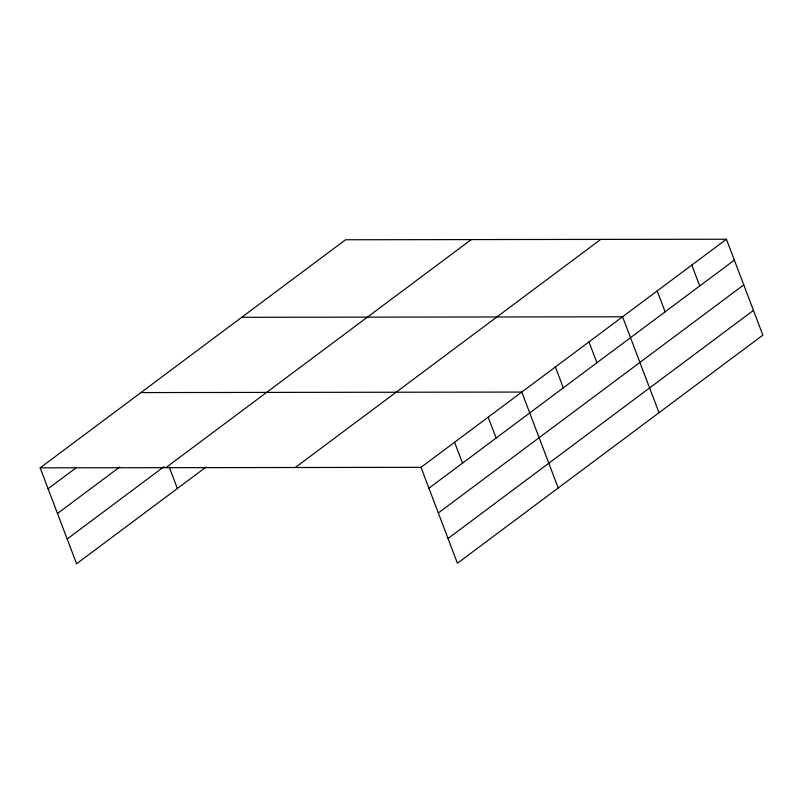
<?xml version="1.0" encoding="UTF-8"?>
<svg xmlns="http://www.w3.org/2000/svg" width="803" height="803" viewBox="0 0 803 803"><rect width="100%" height="100%" fill="white"/><g stroke="black" fill="none" stroke-linecap="round" stroke-linejoin="round"><path stroke-width="1.2" d="M40.15 467.848L345.571 239.756L726.414 239.234L762.85 335.152L457.429 563.244L421.003 467.336L40.15 467.848L76.586 563.766L206.03 467.085M48.08 488.736L75.753 468.069M57.485 513.488L119.737 467.005M67.181 539.004L164.013 466.684M165.83 467.677L471.251 239.585M295.313 467.507L600.734 239.404M421.003 467.336L726.414 239.234M428.932 488.214L734.343 260.112M438.338 512.976L743.759 284.874M448.024 538.492L753.445 310.39M241.723 317.305L622.576 316.794L659.012 412.702M140.937 392.577L521.789 392.065L558.215 487.973M691.805 265.09L699.734 285.968M657.185 290.937L665.115 311.815M588.98 341.877L596.91 362.765M555.385 366.971L563.315 387.849M488.194 417.159L496.124 438.036M454.598 442.242L462.528 463.13M169.252 467.105L177.373 488.495"/></g></svg>
